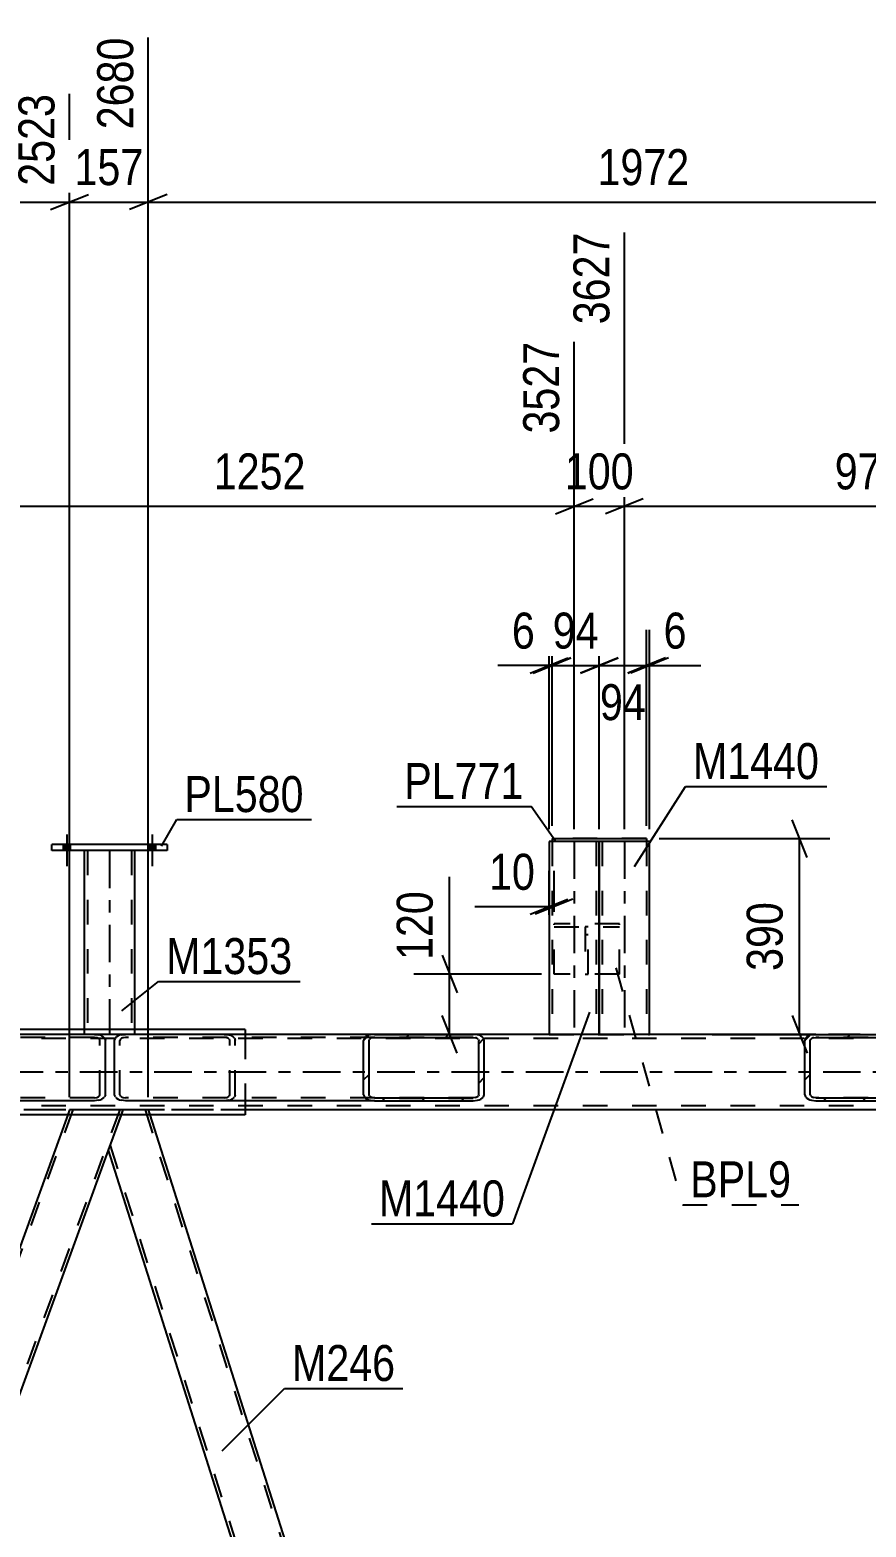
# Model space of a CAD drawing. Header units: millimetres. Extents: x -853 to 336, y -866 to -25.
# Drawn here: x -655.1 to -588.5, y -316.5 to -197.3 of the extents above; entities that cross this region are included whole.
import ezdxf

# ---------------------------------------------------------------- set-up
doc = ezdxf.new("R2010")
doc.units = ezdxf.units.MM
doc.linetypes.add('DXK_LINE_DOT2', pattern=[3.9198, 1.9599, -1.9599])
doc.linetypes.add('DXK_LINE_DOT3', pattern=[5.9187, 2.979, -0.9799, 0.9799, -0.9799])
doc.styles.add('Arial Narrow', font='ARIALN.TTF', dxfattribs={"height": 0.2})

# ---------------------------------------------------------------- blocks, each defined once
blk = doc.blocks.new('Part-570393679-12292 - 12244')
at = {"color": 2, "linetype": 'Continuous'}
for p, q in [((-609.79, -261.95), (-609.79, -277.31)), ((-605.79, -261.95), (-609.72, -261.95)), ((-605.79, -277.31), (-605.79, -261.95))]:
    blk.add_line(p, q, dxfattribs=at)
at = {"color": 7, "linetype": 'DXK_LINE_DOT2'}
for p, q in [((-609.72, -261.95), (-609.79, -261.95)), ((-609.55, -261.95), (-609.55, -277.31)), ((-609.55, -261.95), (-609.53, -261.95)), ((-606.03, -261.95), (-606.03, -277.31)), ((-609.79, -277.31), (-609.79, -277.31)), ((-609.79, -277.31), (-605.79, -277.31)), ((-605.79, -277.31), (-605.79, -277.31)), ((-605.79, -277.31), (-605.79, -277.31))]:
    blk.add_line(p, q, dxfattribs=at)
at = {"color": 7, "linetype": 'DXK_LINE_DOT3'}
blk.add_line((-607.79, -261.95), (-607.79, -277.31), dxfattribs=at)
blk = doc.blocks.new('Part-570393679-12613 - 12244')
at = {"color": 2, "linetype": 'Continuous'}
for p, q in [((-650.8, -262.67), (-650.8, -276.91)), ((-646.8, -262.67), (-646.8, -276.91))]:
    blk.add_line(p, q, dxfattribs=at)
at = {"color": 7, "linetype": 'DXK_LINE_DOT2'}
for p, q in [((-646.8, -262.67), (-650.8, -262.67)), ((-650.8, -262.67), (-650.76, -262.67)), ((-650.56, -262.67), (-650.56, -277.31)), ((-647.04, -262.67), (-647.04, -277.31)), ((-650.8, -276.91), (-650.8, -277.31)), ((-646.8, -277.31), (-650.8, -277.31)), ((-646.8, -276.91), (-646.8, -277.31))]:
    blk.add_line(p, q, dxfattribs=at)
at = {"color": 7, "linetype": 'DXK_LINE_DOT3'}
blk.add_line((-648.8, -262.67), (-648.8, -277.31), dxfattribs=at)
blk = doc.blocks.new('Part-570393679-12372 - 12244')
at = {"color": 2, "linetype": 'Continuous'}
for p, q in [((-609.87, -261.95), (-613.79, -261.95)), ((-613.79, -261.95), (-613.79, -277.31)), ((-609.79, -277.31), (-609.79, -261.95))]:
    blk.add_line(p, q, dxfattribs=at)
at = {"color": 7, "linetype": 'DXK_LINE_DOT2'}
for p, q in [((-613.55, -261.95), (-613.55, -277.31)), ((-613.55, -261.95), (-613.53, -261.95)), ((-610.03, -261.95), (-610.03, -277.31)), ((-609.83, -261.95), (-609.87, -261.95)), ((-609.83, -261.95), (-609.87, -261.95)), ((-609.79, -261.95), (-609.83, -261.95)), ((-609.83, -261.95), (-609.79, -261.95)), ((-613.79, -277.31), (-613.79, -277.31)), ((-613.79, -277.31), (-609.79, -277.31)), ((-609.79, -277.31), (-609.79, -277.31)), ((-609.79, -277.31), (-609.79, -277.31))]:
    blk.add_line(p, q, dxfattribs=at)
at = {"color": 7, "linetype": 'DXK_LINE_DOT3'}
blk.add_line((-611.79, -261.95), (-611.79, -277.31), dxfattribs=at)
blk = doc.blocks.new('Part-570393679-12789 - 12244')
at = {"color": 7, "linetype": 'DXK_LINE_DOT2'}
for p, q in [((-566.59, -283.31), (-609.9, -402.31)), ((-562.84, -283.31), (-606.15, -402.31)), ((-566.84, -283.31), (-566.99, -283.71)), ((-562.59, -283.31), (-566.84, -283.31)), ((-566.84, -283.31), (-566.8, -283.31)), ((-562.59, -283.31), (-563.75, -286.52)), ((-608.99, -399.1), (-610.16, -402.31)), ((-605.9, -402.31), (-610.16, -402.31)), ((-605.75, -401.91), (-605.9, -402.31))]:
    blk.add_line(p, q, dxfattribs=at)
at = {"color": 2, "linetype": 'Continuous'}
for p, q in [((-566.99, -283.71), (-608.99, -399.1)), ((-563.75, -286.52), (-605.75, -401.91))]:
    blk.add_line(p, q, dxfattribs=at)
blk = doc.blocks.new('Part-570393679-12443 - 12244')
at = {"color": 7, "linetype": 'DXK_LINE_DOT2'}
for p, q in [((-79.97, -277.63), (-752.89, -277.63)), ((-87.28, -277.31), (-742.57, -277.31)), ((-637.98, -277.31), (-659.53, -277.31)), ((-534.7, -277.31), (-592.55, -277.31)), ((-79.97, -282.99), (-752.89, -282.99)), ((-79.97, -283.31), (-742.57, -283.31)), ((-637.98, -283.31), (-659.53, -283.31))]:
    blk.add_line(p, q, dxfattribs=at)
at = {"color": 2, "linetype": 'Continuous'}
for p, q in [((-592.55, -277.31), (-637.98, -277.31)), ((-574.4, -283.31), (-637.98, -283.31))]:
    blk.add_line(p, q, dxfattribs=at)
at = {"color": 7, "linetype": 'DXK_LINE_DOT3'}
blk.add_line((-79.97, -280.31), (-752.89, -280.31), dxfattribs=at)
blk = doc.blocks.new('Part-570393679-12482 - 12244')
at = {"color": 2, "linetype": 'Continuous'}
for p, q in [((-644.2, -262.19), (-653.4, -262.19)), ((-653.4, -262.67), (-653.4, -262.19)), ((-644.2, -262.19), (-644.2, -262.67)), ((-644.2, -262.67), (-653.4, -262.67))]:
    blk.add_line(p, q, dxfattribs=at)
blk = doc.blocks.new('Part-570393679-12562 - 12244')
at = {"color": 7, "linetype": 'DXK_LINE_DOT2'}
for p, q in [((-610.67, -268.75), (-610.91, -268.75)), ((-610.91, -268.75), (-610.91, -272.51)), ((-610.91, -269.35), (-610.67, -269.35)), ((-610.67, -272.51), (-610.67, -268.75)), ((-610.91, -272.51), (-610.67, -272.51))]:
    blk.add_line(p, q, dxfattribs=at)
blk = doc.blocks.new('Bolt-570393679-12580 - 12244')
at = {"linetype": 'Continuous'}
for points in [[(-651.92, -262.19), (-652.48, -262.19), (-652.48, -262.67), (-651.92, -262.67)], [(-651.92, -262.19), (-652.48, -262.19), (-652.48, -262.67), (-651.92, -262.67)], [(-645.12, -262.19), (-645.68, -262.19), (-645.68, -262.67), (-645.12, -262.67)], [(-645.12, -262.19), (-645.68, -262.19), (-645.68, -262.67), (-645.12, -262.67)]]:
    blk.add_hatch(color=1, dxfattribs=at).paths.add_polyline_path(points)
at = {"color": 1, "linetype": 'Continuous'}
for p, q in [((-652.48, -262.19), (-652.48, -262.67)), ((-652.48, -262.19), (-652.48, -262.67)), ((-652.2, -261.39), (-652.2, -263.91)), ((-652.2, -261.39), (-652.2, -263.91)), ((-651.92, -262.19), (-651.92, -262.67)), ((-651.92, -262.19), (-651.92, -262.67)), ((-645.68, -262.19), (-645.68, -262.67)), ((-645.68, -262.19), (-645.68, -262.67)), ((-645.4, -261.39), (-645.4, -263.91)), ((-645.4, -261.39), (-645.4, -263.91)), ((-645.12, -262.19), (-645.12, -262.67)), ((-645.12, -262.19), (-645.12, -262.67))]:
    blk.add_line(p, q, dxfattribs=at)
blk = doc.blocks.new('Part-570393679-12841 - 12244')
at = {"color": 2, "linetype": 'Continuous'}
for p, q in [((-647.87, -283.71), (-648.89, -286.52)), ((-645.58, -283.71), (-608.99, -399.1)), ((-648.89, -286.52), (-612.3, -401.91)), ((-608.99, -399.1), (-610.01, -401.91))]:
    blk.add_line(p, q, dxfattribs=at)
at = {"color": 7, "linetype": 'DXK_LINE_DOT2'}
for p, q in [((-647.72, -283.31), (-647.87, -283.71)), ((-645.71, -283.31), (-647.72, -283.31)), ((-645.96, -283.31), (-609.12, -399.47)), ((-645.71, -283.31), (-645.58, -283.71)), ((-648.75, -286.15), (-611.92, -402.31)), ((-609.12, -399.47), (-609.26, -399.84)), ((-612.3, -401.91), (-612.17, -402.31)), ((-610.16, -402.31), (-612.17, -402.31)), ((-610.01, -401.91), (-610.16, -402.31))]:
    blk.add_line(p, q, dxfattribs=at)
blk = doc.blocks.new('Part-570393679-12658 - 12244')
at = {"linetype": 'Continuous'}
h = blk.add_hatch(dxfattribs=at)
h.set_pattern_fill('', scale=0.7, style=0, pattern_type=0)
h.set_pattern_definition([(45, (-678.559, -277.79), (-1.57154, 1.57154), [])])
h.paths.add_polyline_path([(-678.49, -277.61), (-678.56, -277.79), (-678.56, -282.11), (-678.49, -282.29), (-678.3, -282.45), (-678.02, -282.55), (-677.69, -282.59), (-669.82, -282.59), (-669.49, -282.55), (-669.21, -282.45), (-669.02, -282.29), (-668.95, -282.11), (-668.95, -277.79), (-669.02, -277.61), (-669.21, -277.45), (-669.49, -277.35), (-669.82, -277.31), (-677.69, -277.31), (-678.02, -277.35), (-678.3, -277.45)])
h.paths.add_polyline_path([(-677.85, -277.57), (-677.69, -277.55), (-669.82, -277.55), (-669.66, -277.57), (-669.52, -277.62), (-669.42, -277.7), (-669.39, -277.79), (-669.39, -282.11), (-669.42, -282.2), (-669.52, -282.28), (-669.66, -282.33), (-669.82, -282.35), (-677.69, -282.35), (-677.85, -282.33), (-677.99, -282.28), (-678.09, -282.2), (-678.12, -282.11), (-678.12, -277.79), (-678.09, -277.7), (-677.99, -277.62)])
at = {"color": 2, "linetype": 'Continuous'}
for p, q in [((-678.49, -277.61), (-678.56, -277.79)), ((-678.56, -282.11), (-678.56, -277.79)), ((-678.12, -277.79), (-678.09, -277.7)), ((-678.12, -282.11), (-678.12, -277.79)), ((-677.69, -277.31), (-678.02, -277.35)), ((-677.85, -277.57), (-677.69, -277.55)), ((-677.69, -277.31), (-669.82, -277.31)), ((-677.69, -277.55), (-669.82, -277.55)), ((-650, -277.31), (-669.82, -277.31)), ((-669.49, -277.35), (-669.82, -277.31)), ((-669.82, -277.55), (-669.66, -277.57)), ((-669.42, -277.7), (-669.39, -277.79)), ((-669.39, -282.11), (-669.39, -277.79)), ((-668.95, -277.79), (-669.02, -277.61)), ((-668.95, -282.11), (-668.95, -277.79)), ((-650, -277.31), (-649.66, -277.35)), ((-649.19, -277.61), (-649.12, -277.79)), ((-649.12, -282.11), (-649.12, -277.79)), ((-678.56, -282.11), (-678.49, -282.29)), ((-678.09, -282.2), (-678.12, -282.11)), ((-678.02, -282.55), (-677.69, -282.59)), ((-677.69, -282.35), (-677.85, -282.33)), ((-677.69, -282.35), (-669.82, -282.35)), ((-669.66, -282.33), (-669.82, -282.35)), ((-669.82, -282.59), (-669.49, -282.55)), ((-669.39, -282.11), (-669.42, -282.2)), ((-669.02, -282.29), (-668.95, -282.11)), ((-649.66, -282.55), (-650, -282.59)), ((-649.12, -282.11), (-649.19, -282.29)), ((-677.69, -282.59), (-669.82, -282.59)), ((-650, -282.59), (-669.82, -282.59))]:
    blk.add_line(p, q, dxfattribs=at)
at = {"color": 7, "linetype": 'DXK_LINE_DOT2'}
for p, q in [((-677.69, -277.31), (-669.82, -277.31)), ((-650, -277.55), (-677.69, -277.55)), ((-658.73, -277.79), (-658.66, -277.61)), ((-658.73, -282.11), (-658.73, -277.79)), ((-658.26, -277.7), (-658.29, -277.79)), ((-658.29, -282.11), (-658.29, -277.79)), ((-658.19, -277.35), (-657.86, -277.31)), ((-657.86, -277.55), (-658.02, -277.57)), ((-649.83, -277.57), (-650, -277.55)), ((-649.56, -277.79), (-649.59, -277.7)), ((-649.56, -282.11), (-649.56, -277.79)), ((-650, -282.35), (-677.69, -282.35)), ((-658.66, -282.29), (-658.73, -282.11)), ((-658.29, -282.11), (-658.26, -282.2)), ((-657.86, -282.59), (-658.19, -282.55)), ((-658.02, -282.33), (-657.86, -282.35)), ((-650, -282.35), (-649.83, -282.33)), ((-649.59, -282.2), (-649.56, -282.11)), ((-669.82, -282.59), (-677.69, -282.59))]:
    blk.add_line(p, q, dxfattribs=at)
at = {"color": 2, "linetype": 'Continuous'}
for centre, radius, start, end in [((-677.88, -278.15), 0.817, 99.5182, 138.0639), ((-677.79, -277.97), 0.409, 99.5182, 138.0639), ((-669.72, -277.97), 0.409, 41.9363, 80.4819), ((-669.63, -278.15), 0.817, 41.9363, 80.4819), ((-649.8, -278.15), 0.817, 41.9363, 80.4819), ((-677.88, -281.75), 0.817, 221.9363, 260.4819), ((-677.79, -281.93), 0.409, 221.9363, 260.4819), ((-669.72, -281.93), 0.409, 279.5182, 318.0639), ((-669.63, -281.75), 0.817, 279.5182, 318.0639), ((-649.8, -281.75), 0.817, 279.5182, 318.0639)]:
    blk.add_arc(centre, radius, start, end, dxfattribs=at)
at = {"color": 7, "linetype": 'DXK_LINE_DOT2'}
for centre, radius, start, end in [((-658.06, -278.15), 0.817, 99.5182, 138.0639), ((-657.96, -277.97), 0.409, 99.5182, 138.0639), ((-649.9, -277.97), 0.409, 41.9363, 80.4819), ((-658.06, -281.75), 0.817, 221.9363, 260.4819), ((-657.96, -281.93), 0.409, 221.9363, 260.4819), ((-649.9, -281.93), 0.409, 279.5182, 318.0639)]:
    blk.add_arc(centre, radius, start, end, dxfattribs=at)
blk = doc.blocks.new('Part-570393679-12684 - 12244')
at = {"color": 7, "linetype": 'DXK_LINE_DOT2'}
for p, q in [((-608.19, -268.51), (-613.39, -268.51)), ((-613.39, -272.51), (-613.39, -268.51)), ((-613.39, -268.75), (-608.19, -268.75)), ((-608.19, -272.51), (-608.19, -268.51)), ((-608.19, -272.51), (-613.39, -272.51))]:
    blk.add_line(p, q, dxfattribs=at)
blk = doc.blocks.new('Part-570393679-12752 - 12244')
at = {"color": 2, "linetype": 'Continuous'}
for p, q in [((-659.53, -276.91), (-659.53, -277.31)), ((-637.98, -276.91), (-659.53, -276.91)), ((-637.98, -276.91), (-637.98, -277.31)), ((-659.53, -282.59), (-659.53, -283.71)), ((-637.98, -283.71), (-659.53, -283.71)), ((-637.98, -282.59), (-637.98, -283.71))]:
    blk.add_line(p, q, dxfattribs=at)
at = {"color": 7, "linetype": 'DXK_LINE_DOT2'}
for p, q in [((-659.53, -277.31), (-659.53, -282.59)), ((-637.98, -277.31), (-637.98, -282.59))]:
    blk.add_line(p, q, dxfattribs=at)
blk = doc.blocks.new('Part-570393679-12758 - 12244')
at = {"linetype": 'Continuous'}
h = blk.add_hatch(dxfattribs=at)
h.set_pattern_fill('', scale=0.7, style=0, pattern_type=0)
h.set_pattern_definition([(45, (-593.4247, -277.79), (-1.57154, 1.57154), [])])
h.paths.add_polyline_path([(-593.36, -277.61), (-593.42, -277.79), (-593.42, -282.11), (-593.36, -282.29), (-593.17, -282.45), (-592.89, -282.55), (-592.55, -282.59), (-584.69, -282.59), (-584.36, -282.55), (-584.07, -282.45), (-583.88, -282.29), (-583.82, -282.11), (-583.82, -277.79), (-583.88, -277.61), (-584.07, -277.45), (-584.36, -277.35), (-584.69, -277.31), (-592.55, -277.31), (-592.89, -277.35), (-593.17, -277.45)])
h.paths.add_polyline_path([(-592.72, -277.57), (-592.55, -277.55), (-584.69, -277.55), (-584.52, -277.57), (-584.38, -277.62), (-584.29, -277.7), (-584.25, -277.79), (-584.25, -282.11), (-584.29, -282.2), (-584.38, -282.28), (-584.52, -282.33), (-584.69, -282.35), (-592.55, -282.35), (-592.72, -282.33), (-592.86, -282.28), (-592.95, -282.2), (-592.99, -282.11), (-592.99, -277.79), (-592.95, -277.7), (-592.86, -277.62)])
at = {"color": 2, "linetype": 'Continuous'}
for p, q in [((-593.36, -277.61), (-593.42, -277.79)), ((-593.42, -282.11), (-593.42, -277.79)), ((-592.99, -277.79), (-592.95, -277.7)), ((-592.99, -282.11), (-592.99, -277.79)), ((-592.55, -277.31), (-592.89, -277.35)), ((-592.72, -277.57), (-592.55, -277.55)), ((-592.55, -277.31), (-584.69, -277.31)), ((-592.55, -277.55), (-584.69, -277.55)), ((-564.86, -277.31), (-584.69, -277.31)), ((-584.36, -277.35), (-584.69, -277.31)), ((-584.69, -277.55), (-584.52, -277.57)), ((-584.29, -277.7), (-584.25, -277.79)), ((-584.25, -282.11), (-584.25, -277.79)), ((-583.82, -277.79), (-583.88, -277.61)), ((-583.82, -282.11), (-583.82, -277.79)), ((-564.86, -277.31), (-564.53, -277.35)), ((-564.05, -277.61), (-563.99, -277.79)), ((-563.99, -282.11), (-563.99, -277.79)), ((-593.42, -282.11), (-593.36, -282.29)), ((-592.95, -282.2), (-592.99, -282.11)), ((-592.89, -282.55), (-592.55, -282.59)), ((-592.55, -282.35), (-592.72, -282.33)), ((-592.55, -282.35), (-584.69, -282.35)), ((-584.52, -282.33), (-584.69, -282.35)), ((-584.69, -282.59), (-584.36, -282.55)), ((-584.25, -282.11), (-584.29, -282.2)), ((-583.88, -282.29), (-583.82, -282.11)), ((-564.53, -282.55), (-564.86, -282.59)), ((-563.99, -282.11), (-564.05, -282.29)), ((-592.55, -282.59), (-584.69, -282.59)), ((-564.86, -282.59), (-584.69, -282.59))]:
    blk.add_line(p, q, dxfattribs=at)
at = {"color": 7, "linetype": 'DXK_LINE_DOT2'}
for p, q in [((-592.55, -277.31), (-584.69, -277.31)), ((-564.86, -277.55), (-592.55, -277.55)), ((-573.6, -277.79), (-573.53, -277.61)), ((-573.6, -282.11), (-573.6, -277.79)), ((-573.13, -277.7), (-573.16, -277.79)), ((-573.16, -282.11), (-573.16, -277.79)), ((-573.06, -277.35), (-572.72, -277.31)), ((-572.72, -277.55), (-572.89, -277.57)), ((-564.69, -277.57), (-564.86, -277.55)), ((-564.42, -277.79), (-564.46, -277.7)), ((-564.42, -282.11), (-564.42, -277.79)), ((-564.86, -282.35), (-592.55, -282.35)), ((-573.53, -282.29), (-573.6, -282.11)), ((-573.16, -282.11), (-573.13, -282.2)), ((-572.72, -282.59), (-573.06, -282.55)), ((-572.89, -282.33), (-572.72, -282.35)), ((-564.86, -282.35), (-564.69, -282.33)), ((-564.46, -282.2), (-564.42, -282.11)), ((-592.55, -282.59), (-584.69, -282.59))]:
    blk.add_line(p, q, dxfattribs=at)
at = {"color": 2, "linetype": 'Continuous'}
for centre, radius, start, end in [((-592.75, -278.15), 0.817, 99.5182, 138.0639), ((-592.65, -277.97), 0.409, 99.5182, 138.0639), ((-584.59, -277.97), 0.409, 41.9363, 80.4819), ((-584.49, -278.15), 0.817, 41.9363, 80.4819), ((-564.66, -278.15), 0.817, 41.9363, 80.4819), ((-592.75, -281.75), 0.817, 221.9363, 260.4819), ((-592.65, -281.93), 0.409, 221.9363, 260.4819), ((-584.59, -281.93), 0.409, 279.5182, 318.0639), ((-584.49, -281.75), 0.817, 279.5182, 318.0639), ((-564.66, -281.75), 0.817, 279.5182, 318.0639)]:
    blk.add_arc(centre, radius, start, end, dxfattribs=at)
at = {"color": 7, "linetype": 'DXK_LINE_DOT2'}
for centre, radius, start, end in [((-572.92, -278.15), 0.817, 99.5182, 138.0639), ((-572.82, -277.97), 0.409, 99.5182, 138.0639), ((-564.76, -277.97), 0.409, 41.9363, 80.4819), ((-572.92, -281.75), 0.817, 221.9363, 260.4819), ((-572.82, -281.93), 0.409, 221.9363, 260.4819), ((-564.76, -281.93), 0.409, 279.5182, 318.0639)]:
    blk.add_arc(centre, radius, start, end, dxfattribs=at)
blk = doc.blocks.new('Part-570393679-12784 - 12244')
at = {"color": 7, "linetype": 'DXK_LINE_DOT2'}
for p, q in [((-651.72, -283.31), (-695.03, -402.31)), ((-647.98, -283.31), (-691.29, -402.31)), ((-651.98, -283.31), (-652.12, -283.71)), ((-647.72, -283.31), (-651.98, -283.31)), ((-651.98, -283.31), (-651.94, -283.31)), ((-647.72, -283.31), (-648.89, -286.52)), ((-694.12, -399.1), (-695.29, -402.31)), ((-691.03, -402.31), (-695.29, -402.31)), ((-690.89, -401.91), (-691.03, -402.31))]:
    blk.add_line(p, q, dxfattribs=at)
at = {"color": 2, "linetype": 'Continuous'}
for p, q in [((-652.12, -283.71), (-694.12, -399.1)), ((-648.89, -286.52), (-690.89, -401.91))]:
    blk.add_line(p, q, dxfattribs=at)
blk = doc.blocks.new('Part-570393679-12907 - 12244')
at = {"color": 2, "linetype": 'Continuous'}
for p, q in [((-613.55, -261.71), (-613.55, -261.71)), ((-613.55, -261.71), (-606.03, -261.71)), ((-613.55, -261.71), (-613.55, -261.95)), ((-609.72, -261.95), (-609.87, -261.95)), ((-606.03, -261.71), (-606.03, -261.71)), ((-606.03, -261.71), (-606.03, -261.95))]:
    blk.add_line(p, q, dxfattribs=at)
at = {"color": 7, "linetype": 'DXK_LINE_DOT2'}
for p, q in [((-606.03, -261.71), (-613.55, -261.71)), ((-606.03, -261.95), (-613.55, -261.95)), ((-609.87, -261.95), (-613.55, -261.95)), ((-613.55, -261.95), (-613.55, -261.95)), ((-613.55, -261.95), (-613.55, -261.95)), ((-606.03, -261.95), (-609.72, -261.95)), ((-606.03, -261.95), (-606.03, -261.95)), ((-606.03, -261.95), (-606.03, -261.95))]:
    blk.add_line(p, q, dxfattribs=at)
blk = doc.blocks.new('Part-570393679-12842 - 12244')
at = {"linetype": 'Continuous'}
h = blk.add_hatch(dxfattribs=at)
h.set_pattern_fill('', scale=0.7, style=0, pattern_type=0)
h.set_pattern_definition([(45, (-628.5628, -277.79), (-1.57154, 1.57154), [])])
h.paths.add_polyline_path([(-628.5, -277.61), (-628.56, -277.79), (-628.56, -282.11), (-628.5, -282.29), (-628.31, -282.45), (-628.02, -282.55), (-627.69, -282.59), (-619.83, -282.59), (-619.49, -282.55), (-619.21, -282.45), (-619.02, -282.29), (-618.95, -282.11), (-618.95, -277.79), (-619.02, -277.61), (-619.21, -277.45), (-619.49, -277.35), (-619.83, -277.31), (-627.69, -277.31), (-628.02, -277.35), (-628.31, -277.45)])
h.paths.add_polyline_path([(-627.86, -277.57), (-627.69, -277.55), (-619.83, -277.55), (-619.66, -277.57), (-619.52, -277.62), (-619.42, -277.7), (-619.39, -277.79), (-619.39, -282.11), (-619.42, -282.2), (-619.52, -282.28), (-619.66, -282.33), (-619.83, -282.35), (-627.69, -282.35), (-627.86, -282.33), (-628, -282.28), (-628.09, -282.2), (-628.13, -282.11), (-628.13, -277.79), (-628.09, -277.7), (-628, -277.62)])
at = {"color": 2, "linetype": 'Continuous'}
for p, q in [((-648.39, -277.79), (-648.33, -277.61)), ((-648.39, -282.11), (-648.39, -277.79)), ((-647.85, -277.35), (-647.52, -277.31)), ((-627.69, -277.31), (-647.52, -277.31)), ((-628.5, -277.61), (-628.56, -277.79)), ((-628.56, -282.11), (-628.56, -277.79)), ((-628.13, -277.79), (-628.09, -277.7)), ((-628.13, -282.11), (-628.13, -277.79)), ((-627.69, -277.31), (-628.02, -277.35)), ((-627.86, -277.57), (-627.69, -277.55)), ((-627.69, -277.31), (-619.83, -277.31)), ((-627.69, -277.55), (-619.83, -277.55)), ((-619.49, -277.35), (-619.83, -277.31)), ((-619.83, -277.55), (-619.66, -277.57)), ((-619.42, -277.7), (-619.39, -277.79)), ((-619.39, -282.11), (-619.39, -277.79)), ((-618.95, -277.79), (-619.02, -277.61)), ((-618.95, -282.11), (-618.95, -277.79)), ((-648.33, -282.29), (-648.39, -282.11)), ((-647.52, -282.59), (-647.85, -282.55)), ((-628.56, -282.11), (-628.5, -282.29)), ((-628.09, -282.2), (-628.13, -282.11)), ((-628.02, -282.55), (-627.69, -282.59)), ((-627.69, -282.35), (-627.86, -282.33)), ((-627.69, -282.35), (-619.83, -282.35)), ((-619.66, -282.33), (-619.83, -282.35)), ((-619.83, -282.59), (-619.49, -282.55)), ((-619.39, -282.11), (-619.42, -282.2)), ((-619.02, -282.29), (-618.95, -282.11)), ((-627.69, -282.59), (-647.52, -282.59)), ((-627.69, -282.59), (-619.83, -282.59))]:
    blk.add_line(p, q, dxfattribs=at)
at = {"color": 7, "linetype": 'DXK_LINE_DOT2'}
for p, q in [((-647.92, -277.7), (-647.96, -277.79)), ((-647.96, -282.11), (-647.96, -277.79)), ((-647.52, -277.55), (-647.69, -277.57)), ((-619.83, -277.55), (-647.52, -277.55)), ((-639.66, -277.31), (-639.32, -277.35)), ((-639.49, -277.57), (-639.66, -277.55)), ((-639.22, -277.79), (-639.25, -277.7)), ((-639.22, -282.11), (-639.22, -277.79)), ((-638.85, -277.61), (-638.78, -277.79)), ((-638.78, -282.11), (-638.78, -277.79)), ((-619.83, -277.31), (-627.69, -277.31)), ((-647.96, -282.11), (-647.92, -282.2)), ((-647.69, -282.33), (-647.52, -282.35)), ((-619.83, -282.35), (-647.52, -282.35)), ((-639.66, -282.35), (-639.49, -282.33)), ((-639.32, -282.55), (-639.66, -282.59)), ((-639.25, -282.2), (-639.22, -282.11)), ((-638.78, -282.11), (-638.85, -282.29)), ((-619.83, -282.59), (-627.69, -282.59))]:
    blk.add_line(p, q, dxfattribs=at)
at = {"color": 2, "linetype": 'Continuous'}
for centre, radius, start, end in [((-647.72, -278.15), 0.817, 99.5182, 138.0639), ((-627.89, -278.15), 0.817, 99.5182, 138.0639), ((-627.79, -277.97), 0.409, 99.5182, 138.0639), ((-619.73, -277.97), 0.409, 41.9363, 80.4819), ((-619.63, -278.15), 0.817, 41.9363, 80.4819), ((-647.72, -281.75), 0.817, 221.9363, 260.4819), ((-627.89, -281.75), 0.817, 221.9363, 260.4819), ((-627.79, -281.93), 0.409, 221.9363, 260.4819), ((-619.73, -281.93), 0.409, 279.5182, 318.0639), ((-619.63, -281.75), 0.817, 279.5182, 318.0639)]:
    blk.add_arc(centre, radius, start, end, dxfattribs=at)
at = {"color": 7, "linetype": 'DXK_LINE_DOT2'}
for centre, radius, start, end in [((-647.62, -277.97), 0.409, 99.5182, 138.0639), ((-639.56, -277.97), 0.409, 41.9363, 80.4819), ((-639.46, -278.15), 0.817, 41.9363, 80.4819), ((-647.62, -281.93), 0.409, 221.9363, 260.4819), ((-639.56, -281.93), 0.409, 279.5182, 318.0639), ((-639.46, -281.75), 0.817, 279.5182, 318.0639)]:
    blk.add_arc(centre, radius, start, end, dxfattribs=at)
blk = doc.blocks.new('StraightDimension-570393679-14211 - 12244')
at = {"color": 7, "linetype": 'Continuous'}
for p, q in [((-730.84, -282.31), (-730.84, -199.74)), ((-651.98, -282.31), (-651.98, -202.41)), ((-729.34, -210.42), (-732.34, -211.62)), ((-730.84, -211.02), (-651.98, -211.02)), ((-653.48, -211.62), (-650.48, -210.42))]:
    blk.add_line(p, q, dxfattribs=at)
at = {"color": 0}
blk.add_wipeout([(-687.15, -210.27), (-687.15, -206.07), (-695.67, -206.07), (-695.67, -210.27)], dxfattribs=at)
at = {"color": 3, "style": 'Arial Narrow'}
blk.add_text('1972', height=2.863, dxfattribs=at).set_placement((-695.07, -209.67))
at = {"color": 0, "linetype": 'Continuous'}
blk.add_wipeout([(-652.58, -201.81), (-656.78, -201.81), (-656.78, -210.32), (-652.58, -210.32)], dxfattribs=at)
at = {"color": 3, "linetype": 'Continuous', "style": 'Arial Narrow'}
blk.add_text('2523', height=2.863, rotation=90.0002, dxfattribs=at).set_placement((-653.18, -209.72))
blk = doc.blocks.new('StraightDimension-570393679-25503 - 12244')
at = {"color": 7, "linetype": 'Continuous'}
for p, q in [((-609.79, -260.95), (-609.79, -245.53)), ((-606.03, -260.71), (-606.03, -245.53)), ((-611.29, -248.53), (-608.29, -247.33)), ((-609.79, -247.93), (-606.03, -247.93)), ((-604.53, -247.33), (-607.53, -248.53))]:
    blk.add_line(p, q, dxfattribs=at)
at = {"color": 0}
blk.add_wipeout([(-605.48, -252.88), (-605.48, -248.68), (-610.34, -248.68), (-610.34, -252.88)], dxfattribs=at)
at = {"color": 3, "style": 'Arial Narrow'}
blk.add_text('94', height=2.863, dxfattribs=at).set_placement((-609.74, -252.28))
blk = doc.blocks.new('StraightDimension-570393679-25505 - 12244')
at = {"color": 7, "linetype": 'Continuous'}
for p, q in [((-613.79, -260.95), (-613.79, -245.08)), ((-613.55, -260.71), (-613.55, -245.08)), ((-613.79, -247.93), (-617.87, -247.93)), ((-613.79, -247.93), (-617.87, -247.93)), ((-615.29, -248.53), (-612.29, -247.33)), ((-612.05, -247.33), (-615.05, -248.53)), ((-613.79, -247.93), (-613.55, -247.93))]:
    blk.add_line(p, q, dxfattribs=at)
at = {"color": 0}
blk.add_wipeout([(-614.32, -247.18), (-614.32, -242.98), (-617.35, -242.98), (-617.35, -247.18)], dxfattribs=at)
at = {"color": 3, "style": 'Arial Narrow'}
blk.add_text('6', height=2.86, dxfattribs=at).set_placement((-616.75, -246.58))
blk = doc.blocks.new('StraightDimension-570393679-19900 - 12244')
at = {"color": 7, "linetype": 'Continuous'}
for p, q in [((-607.79, -260.95), (-607.79, -213.44)), ((-568.8, -261.67), (-568.8, -226.64)), ((-606.29, -234.65), (-609.29, -235.85)), ((-570.3, -235.85), (-567.3, -234.65)), ((-607.79, -235.25), (-568.8, -235.25))]:
    blk.add_line(p, q, dxfattribs=at)
at = {"color": 0}
blk.add_wipeout([(-584.95, -234.5), (-584.95, -230.3), (-591.64, -230.3), (-591.64, -234.5)], dxfattribs=at)
at = {"color": 3, "style": 'Arial Narrow'}
blk.add_text('975', height=2.863, dxfattribs=at).set_placement((-591.04, -233.9))
at = {"color": 0, "linetype": 'Continuous'}
blk.add_wipeout([(-569.4, -226.04), (-573.6, -226.04), (-573.6, -234.55), (-569.4, -234.55)], dxfattribs=at)
at = {"color": 3, "linetype": 'Continuous', "style": 'Arial Narrow'}
blk.add_text('4602', height=2.863, rotation=90.0002, dxfattribs=at).set_placement((-570, -233.95))
blk = doc.blocks.new('StraightDimension-570393679-13966 - 12244')
at = {"color": 7, "linetype": 'Continuous'}
for p, q in [((-645.71, -282.31), (-645.71, -197.91)), ((-651.98, -282.31), (-651.98, -202.41)), ((-653.48, -211.62), (-650.48, -210.42)), ((-651.98, -211.02), (-645.71, -211.02)), ((-644.21, -210.42), (-647.21, -211.62))]:
    blk.add_line(p, q, dxfattribs=at)
at = {"color": 0}
blk.add_wipeout([(-645.5, -210.27), (-645.5, -206.07), (-652.18, -206.07), (-652.18, -210.27)], dxfattribs=at)
at = {"color": 3, "style": 'Arial Narrow'}
blk.add_text('157', height=2.863, dxfattribs=at).set_placement((-651.58, -209.67))
at = {"color": 0, "linetype": 'Continuous'}
blk.add_wipeout([(-646.31, -197.31), (-650.51, -197.31), (-650.51, -205.82), (-646.31, -205.82)], dxfattribs=at)
at = {"color": 3, "linetype": 'Continuous', "style": 'Arial Narrow'}
blk.add_text('2680', height=2.863, rotation=90.0002, dxfattribs=at).set_placement((-646.91, -205.22))
blk = doc.blocks.new('StraightDimension-570393679-25504 - 12244')
at = {"color": 7, "linetype": 'Continuous'}
for p, q in [((-613.55, -260.71), (-613.55, -245.08)), ((-609.79, -260.95), (-609.79, -245.08)), ((-615.05, -248.53), (-612.05, -247.33)), ((-613.55, -247.93), (-609.79, -247.93)), ((-608.29, -247.33), (-611.29, -248.53))]:
    blk.add_line(p, q, dxfattribs=at)
at = {"color": 0}
blk.add_wipeout([(-609.24, -247.18), (-609.24, -242.98), (-614.1, -242.98), (-614.1, -247.18)], dxfattribs=at)
at = {"color": 3, "style": 'Arial Narrow'}
blk.add_text('94', height=2.863, dxfattribs=at).set_placement((-613.5, -246.58))
blk = doc.blocks.new('StraightDimension-570393679-13041 - 12244')
at = {"color": 7, "linetype": 'Continuous'}
for p, q in [((-621.71, -272.51), (-621.71, -264.77)), ((-621.71, -272.51), (-621.71, -264.77)), ((-622.31, -271.01), (-621.11, -274.01)), ((-614.39, -272.51), (-624.56, -272.51)), ((-621.71, -277.31), (-621.71, -272.51)), ((-621.11, -278.81), (-622.31, -275.81)), ((-610.79, -277.31), (-624.56, -277.31))]:
    blk.add_line(p, q, dxfattribs=at)
at = {"color": 0}
blk.add_wipeout([(-622.46, -265.3), (-626.66, -265.3), (-626.66, -271.98), (-622.46, -271.98)], dxfattribs=at)
at = {"color": 3, "style": 'Arial Narrow'}
blk.add_text('120', height=2.863, rotation=90.0002, dxfattribs=at).set_placement((-623.06, -271.38))
blk = doc.blocks.new('StraightDimension-570393679-13363 - 12244')
at = {"color": 7, "linetype": 'Continuous'}
for p, q in [((-593.24, -263.21), (-594.44, -260.21)), ((-605.03, -261.71), (-591.44, -261.71)), ((-593.84, -277.31), (-593.84, -261.71)), ((-594.44, -275.81), (-593.24, -278.81)), ((-600.79, -277.31), (-591.44, -277.31))]:
    blk.add_line(p, q, dxfattribs=at)
at = {"color": 0}
blk.add_wipeout([(-594.59, -266.17), (-598.79, -266.17), (-598.79, -272.85), (-594.59, -272.85)], dxfattribs=at)
at = {"color": 3, "style": 'Arial Narrow'}
blk.add_text('390', height=2.863, rotation=90.0002, dxfattribs=at).set_placement((-595.19, -272.25))
blk = doc.blocks.new('StraightDimension-570393679-25283 - 12244')
at = {"color": 7, "linetype": 'Continuous'}
for p, q in [((-613.79, -267.78), (-613.79, -264.29)), ((-613.39, -267.54), (-613.39, -264.29)), ((-615.29, -267.74), (-612.29, -266.54)), ((-611.89, -266.54), (-614.89, -267.74)), ((-613.79, -267.14), (-619.7, -267.14)), ((-613.79, -267.14), (-619.7, -267.14)), ((-613.79, -267.14), (-613.39, -267.14))]:
    blk.add_line(p, q, dxfattribs=at)
at = {"color": 0}
blk.add_wipeout([(-614.32, -266.39), (-614.32, -262.19), (-619.17, -262.19), (-619.17, -266.39)], dxfattribs=at)
at = {"color": 3, "style": 'Arial Narrow'}
blk.add_text('10', height=2.863, dxfattribs=at).set_placement((-618.57, -265.79))
blk = doc.blocks.new('StraightDimension-570393679-13942 - 12244')
at = {"color": 7, "linetype": 'Continuous'}
for p, q in [((-718.67, -264.17), (-719.87, -261.17)), ((-723.2, -262.67), (-716.87, -262.67)), ((-719.27, -277.31), (-719.27, -262.67)), ((-719.87, -275.81), (-718.67, -278.81)), ((-610.79, -277.31), (-722.12, -277.31))]:
    blk.add_line(p, q, dxfattribs=at)
at = {"color": 0}
blk.add_wipeout([(-720.02, -266.65), (-724.22, -266.65), (-724.22, -273.33), (-720.02, -273.33)], dxfattribs=at)
at = {"color": 0, "linetype": 'Continuous'}
blk.add_wipeout([(-714.17, -266.2), (-718.37, -266.2), (-718.37, -273.79), (-714.17, -273.79)], dxfattribs=at)
at = {"color": 3, "linetype": 'Continuous', "style": 'Arial Narrow'}
blk.add_text('TYP', height=2.863, rotation=90.0002, dxfattribs=at).set_placement((-714.77, -273.19))
at = {"color": 3, "style": 'Arial Narrow'}
blk.add_text('366', height=2.863, rotation=90.0002, dxfattribs=at).set_placement((-720.62, -272.73))
blk = doc.blocks.new('StraightDimension-570393679-14093 - 12244')
at = {"color": 7, "linetype": 'Continuous'}
for p, q in [((-645.71, -282.31), (-645.71, -197.91)), ((-566.84, -282.31), (-566.84, -202.41)), ((-644.21, -210.42), (-647.21, -211.62)), ((-645.71, -211.02), (-566.84, -211.02)), ((-568.34, -211.62), (-565.34, -210.42))]:
    blk.add_line(p, q, dxfattribs=at)
at = {"color": 0}
blk.add_wipeout([(-602.02, -210.27), (-602.02, -206.07), (-610.53, -206.07), (-610.53, -210.27)], dxfattribs=at)
at = {"color": 3, "style": 'Arial Narrow'}
blk.add_text('1972', height=2.863, dxfattribs=at).set_placement((-609.93, -209.67))
at = {"color": 0, "linetype": 'Continuous'}
blk.add_wipeout([(-567.44, -201.81), (-571.64, -201.81), (-571.64, -210.32), (-567.44, -210.32)], dxfattribs=at)
at = {"color": 3, "linetype": 'Continuous', "style": 'Arial Narrow'}
blk.add_text('4651', height=2.863, rotation=90.0002, dxfattribs=at).set_placement((-568.04, -209.72))
blk = doc.blocks.new('StraightDimension-570393679-19901 - 12244')
at = {"color": 7, "linetype": 'Continuous'}
for p, q in [((-607.79, -260.95), (-607.79, -213.44)), ((-611.79, -260.95), (-611.79, -222.14)), ((-613.29, -235.85), (-610.29, -234.65)), ((-606.29, -234.65), (-609.29, -235.85)), ((-611.79, -235.25), (-607.79, -235.25))]:
    blk.add_line(p, q, dxfattribs=at)
at = {"color": 0, "linetype": 'Continuous'}
blk.add_wipeout([(-608.39, -212.84), (-612.59, -212.84), (-612.59, -221.35), (-608.39, -221.35)], dxfattribs=at)
at = {"color": 3, "linetype": 'Continuous', "style": 'Arial Narrow'}
blk.add_text('3627', height=2.863, rotation=90.0002, dxfattribs=at).set_placement((-608.99, -220.75))
at = {"color": 0}
blk.add_wipeout([(-606.45, -234.5), (-606.45, -230.3), (-613.13, -230.3), (-613.13, -234.5)], dxfattribs=at)
at = {"color": 3, "style": 'Arial Narrow'}
blk.add_text('100', height=2.863, dxfattribs=at).set_placement((-612.53, -233.9))
blk = doc.blocks.new('StraightDimension-570393679-19902 - 12244')
at = {"color": 7, "linetype": 'Continuous'}
for p, q in [((-611.79, -260.95), (-611.79, -222.14)), ((-661.87, -267.99), (-661.87, -226.64)), ((-660.37, -234.65), (-663.37, -235.85)), ((-613.29, -235.85), (-610.29, -234.65)), ((-661.87, -235.25), (-611.79, -235.25))]:
    blk.add_line(p, q, dxfattribs=at)
at = {"color": 0, "linetype": 'Continuous'}
blk.add_wipeout([(-612.39, -221.54), (-616.59, -221.54), (-616.59, -230.05), (-612.39, -230.05)], dxfattribs=at)
at = {"color": 0}
blk.add_wipeout([(-632.58, -234.5), (-632.58, -230.3), (-641.09, -230.3), (-641.09, -234.5)], dxfattribs=at)
at = {"color": 3, "linetype": 'Continuous', "style": 'Arial Narrow'}
blk.add_text('3527', height=2.863, rotation=90.0002, dxfattribs=at).set_placement((-612.99, -229.45))
at = {"color": 3, "style": 'Arial Narrow'}
blk.add_text('1252', height=2.863, dxfattribs=at).set_placement((-640.49, -233.9))
blk = doc.blocks.new('StraightDimension-570393679-25502 - 12244')
at = {"color": 7, "linetype": 'Continuous'}
for p, q in [((-606.03, -260.71), (-606.03, -245.08)), ((-605.79, -260.95), (-605.79, -245.08)), ((-607.53, -248.53), (-604.53, -247.33)), ((-604.29, -247.33), (-607.29, -248.53)), ((-606.03, -247.93), (-605.79, -247.93)), ((-605.79, -247.93), (-601.71, -247.93)), ((-605.79, -247.93), (-601.71, -247.93))]:
    blk.add_line(p, q, dxfattribs=at)
at = {"color": 0}
blk.add_wipeout([(-602.24, -247.18), (-602.24, -242.98), (-605.27, -242.98), (-605.27, -247.18)], dxfattribs=at)
at = {"color": 3, "style": 'Arial Narrow'}
blk.add_text('6', height=2.86, dxfattribs=at).set_placement((-604.67, -246.58))
blk = doc.blocks.new('Mark-570393679-12288 - 12244')
at = {"color": 30, "linetype": 'Continuous'}
for p, q in [((-606.99, -263.93), (-602.93, -257.57)), ((-602.93, -257.57), (-591.67, -257.57))]:
    blk.add_line(p, q, dxfattribs=at)
at = {"color": 0}
blk.add_wipeout([(-592.27, -256.97), (-592.27, -253.97), (-602.33, -253.97), (-602.33, -256.97)], dxfattribs=at)
blk.add_wipeout([(-592.27, -256.97), (-592.27, -253.97), (-602.33, -253.97), (-602.33, -256.97)], dxfattribs=at)
at = {"color": 3, "style": 'Arial Narrow'}
blk.add_text('M1440', height=2.863, dxfattribs=at).set_placement((-602.33, -256.97))
blk = doc.blocks.new('Mark-570393679-12368 - 12244')
at = {"color": 30, "linetype": 'Continuous'}
for p in [(-610.56, -275.54), (-627.94, -292.4)]:
    blk.add_line(p, (-616.69, -292.4), dxfattribs=at)
at = {"color": 0}
blk.add_wipeout([(-617.29, -291.8), (-617.29, -288.8), (-627.34, -288.8), (-627.34, -291.8)], dxfattribs=at)
blk.add_wipeout([(-617.29, -291.8), (-617.29, -288.8), (-627.34, -288.8), (-627.34, -291.8)], dxfattribs=at)
at = {"color": 3, "style": 'Arial Narrow'}
blk.add_text('M1440', height=2.863, dxfattribs=at).set_placement((-627.34, -291.8))
blk = doc.blocks.new('Mark-570393679-12478 - 12244')
at = {"color": 30, "linetype": 'Continuous'}
for p, q in [((-644.65, -262.33), (-643.43, -260.2)), ((-643.43, -260.2), (-632.72, -260.2))]:
    blk.add_line(p, q, dxfattribs=at)
at = {"color": 0}
blk.add_wipeout([(-633.32, -259.6), (-633.32, -256.6), (-642.83, -256.6), (-642.83, -259.6)], dxfattribs=at)
blk.add_wipeout([(-633.32, -259.6), (-633.32, -256.6), (-642.83, -256.6), (-642.83, -259.6)], dxfattribs=at)
at = {"color": 3, "style": 'Arial Narrow'}
blk.add_text('PL580', height=2.863, dxfattribs=at).set_placement((-642.83, -259.6))
blk = doc.blocks.new('Mark-570393679-12837 - 12244')
at = {"color": 30, "linetype": 'Continuous'}
for p, q in [((-639.81, -310.46), (-634.86, -305.51)), ((-634.86, -305.51), (-625.44, -305.51))]:
    blk.add_line(p, q, dxfattribs=at)
at = {"color": 0}
blk.add_wipeout([(-626.04, -304.91), (-626.04, -301.91), (-634.26, -301.91), (-634.26, -304.91)], dxfattribs=at)
blk.add_wipeout([(-626.04, -304.91), (-626.04, -301.91), (-634.26, -301.91), (-634.26, -304.91)], dxfattribs=at)
at = {"color": 3, "style": 'Arial Narrow'}
blk.add_text('M246', height=2.863, dxfattribs=at).set_placement((-634.26, -304.91))
blk = doc.blocks.new('Mark-570393679-12609 - 12244')
at = {"color": 30, "linetype": 'Continuous'}
for p, q in [((-647.82, -275.44), (-644.88, -273.1)), ((-644.88, -273.1), (-633.62, -273.1))]:
    blk.add_line(p, q, dxfattribs=at)
at = {"color": 0}
blk.add_wipeout([(-634.22, -272.5), (-634.22, -269.5), (-644.28, -269.5), (-644.28, -272.5)], dxfattribs=at)
blk.add_wipeout([(-634.22, -272.5), (-634.22, -269.5), (-644.28, -269.5), (-644.28, -272.5)], dxfattribs=at)
at = {"color": 3, "style": 'Arial Narrow'}
blk.add_text('M1353', height=2.863, dxfattribs=at).set_placement((-644.28, -272.5))
blk = doc.blocks.new('Mark-570393679-12680 - 12244')
at = {"color": 30, "linetype": 'DXK_LINE_DOT2'}
for p, q in [((-608.48, -272), (-603.15, -290.88)), ((-603.15, -290.88), (-593.91, -290.88))]:
    blk.add_line(p, q, dxfattribs=at)
at = {"color": 0}
blk.add_wipeout([(-594.51, -290.28), (-594.51, -287.28), (-602.55, -287.28), (-602.55, -290.28)], dxfattribs=at)
blk.add_wipeout([(-594.51, -290.28), (-594.51, -287.28), (-602.55, -287.28), (-602.55, -290.28)], dxfattribs=at)
at = {"color": 3, "style": 'Arial Narrow'}
blk.add_text('BPL9', height=2.863, dxfattribs=at).set_placement((-602.55, -290.28))
blk = doc.blocks.new('Mark-570393679-12903 - 12244')
at = {"color": 30, "linetype": 'Continuous'}
for p in [(-625.92, -259.16), (-613.28, -261.92)]:
    blk.add_line(p, (-615.22, -259.16), dxfattribs=at)
at = {"color": 0}
blk.add_wipeout([(-615.82, -258.56), (-615.82, -255.56), (-625.32, -255.56), (-625.32, -258.56)], dxfattribs=at)
blk.add_wipeout([(-615.82, -258.56), (-615.82, -255.56), (-625.32, -255.56), (-625.32, -258.56)], dxfattribs=at)
at = {"color": 3, "style": 'Arial Narrow'}
blk.add_text('PL771', height=2.863, dxfattribs=at).set_placement((-625.32, -258.56))

msp = doc.modelspace()

# ---------------------------------------------------------------- block references
for name in ['StraightDimension-570393679-25505 - 12244', 'StraightDimension-570393679-25503 - 12244', 'Part-570393679-12482 - 12244', 'Bolt-570393679-12580 - 12244', 'Part-570393679-12372 - 12244', 'Part-570393679-12907 - 12244', 'Part-570393679-12292 - 12244', 'Part-570393679-12613 - 12244', 'Part-570393679-12684 - 12244', 'Part-570393679-12562 - 12244', 'Part-570393679-12443 - 12244', 'Part-570393679-12658 - 12244', 'Part-570393679-12752 - 12244', 'Part-570393679-12842 - 12244', 'Part-570393679-12758 - 12244', 'Part-570393679-12784 - 12244', 'Part-570393679-12841 - 12244', 'Part-570393679-12789 - 12244']:
    msp.add_blockref(name, (0, 0))

# ---------------------------------------------------------------- next in the draw order: block references
for name in ['StraightDimension-570393679-14211 - 12244', 'StraightDimension-570393679-19900 - 12244', 'StraightDimension-570393679-13041 - 12244', 'Mark-570393679-12837 - 12244']:
    msp.add_blockref(name, (0, 0))

# ---------------------------------------------------------------- next in the draw order: block references
for name in ['StraightDimension-570393679-13966 - 12244', 'StraightDimension-570393679-25504 - 12244', 'StraightDimension-570393679-13363 - 12244', 'StraightDimension-570393679-25283 - 12244']:
    msp.add_blockref(name, (0, 0))

# ---------------------------------------------------------------- next in the draw order: block references
msp.add_blockref('StraightDimension-570393679-13942 - 12244', (0, 0))

# ---------------------------------------------------------------- next in the draw order: block references
msp.add_blockref('StraightDimension-570393679-14093 - 12244', (0, 0))

# ---------------------------------------------------------------- next in the draw order: block references
for name in ['StraightDimension-570393679-19901 - 12244', 'Mark-570393679-12609 - 12244', 'Mark-570393679-12680 - 12244', 'Mark-570393679-12368 - 12244']:
    msp.add_blockref(name, (0, 0))

# ---------------------------------------------------------------- next in the draw order: block references
for name in ['StraightDimension-570393679-19902 - 12244', 'StraightDimension-570393679-25502 - 12244']:
    msp.add_blockref(name, (0, 0))

# ---------------------------------------------------------------- next in the draw order: block references
for name in ['Mark-570393679-12288 - 12244', 'Mark-570393679-12903 - 12244', 'Mark-570393679-12478 - 12244']:
    msp.add_blockref(name, (0, 0))

doc.saveas('drawing.dxf')
